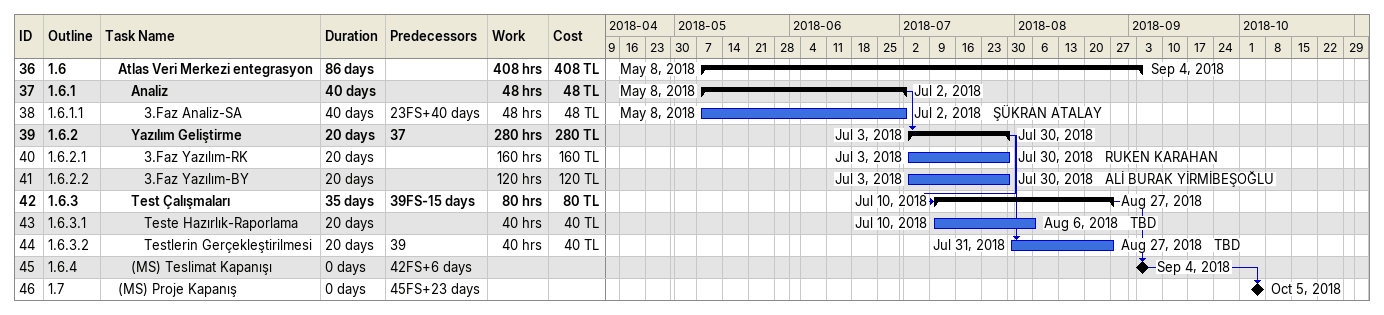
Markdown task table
| ID | WBS | Task | Duration | Start | Finish | Predecessors | Resources | Work (h) | Cost (TL) |
|---|---|---|---|---|---|---|---|---|---|
| 36 | 1.6 | **Atlas Veri Merkezi entegrasyon** | 86d | 2018-05-08 | 2018-09-04 |  |  | 408 | 408 |
| 37 | 1.6.1 | **Analiz** | 40d | 2018-05-08 | 2018-07-02 |  |  | 48 | 48 |
| 38 | 1.6.1.1 | 3.Faz Analiz-SA | 40d | 2018-05-08 | 2018-07-02 | 23FS+40d | ŞÜKRAN ATALAY | 48 | 48 |
| 39 | 1.6.2 | **Yazılım Geliştirme** | 20d | 2018-07-03 | 2018-07-30 | 37 |  | 280 | 280 |
| 40 | 1.6.2.1 | 3.Faz Yazılım-RK | 20d | 2018-07-03 | 2018-07-30 |  | RUKEN KARAHAN | 160 | 160 |
| 41 | 1.6.2.2 | 3.Faz Yazılım-BY | 20d | 2018-07-03 | 2018-07-30 |  | ALİ BURAK YİRMİBEŞOĞLU | 120 | 120 |
| 42 | 1.6.3 | **Test Çalışmaları** | 35d | 2018-07-10 | 2018-08-27 | 39FS-15d |  | 80 | 80 |
| 43 | 1.6.3.1 | Teste Hazırlık-Raporlama | 20d | 2018-07-10 | 2018-08-06 |  | TBD | 40 | 40 |
| 44 | 1.6.3.2 | Testlerin Gerçekleştirilmesi | 20d | 2018-07-31 | 2018-08-27 | 39 | TBD | 40 | 40 |
| 45 | 1.6.4 | (MS) Teslimat Kapanışı | 0d | 2018-09-04 | 2018-09-04 | 42FS+6d |  |  |  |
| 46 | 1.7 | (MS) Proje Kapanış | 0d | 2018-10-05 | 2018-10-05 | 45FS+23d |  |  |  |
